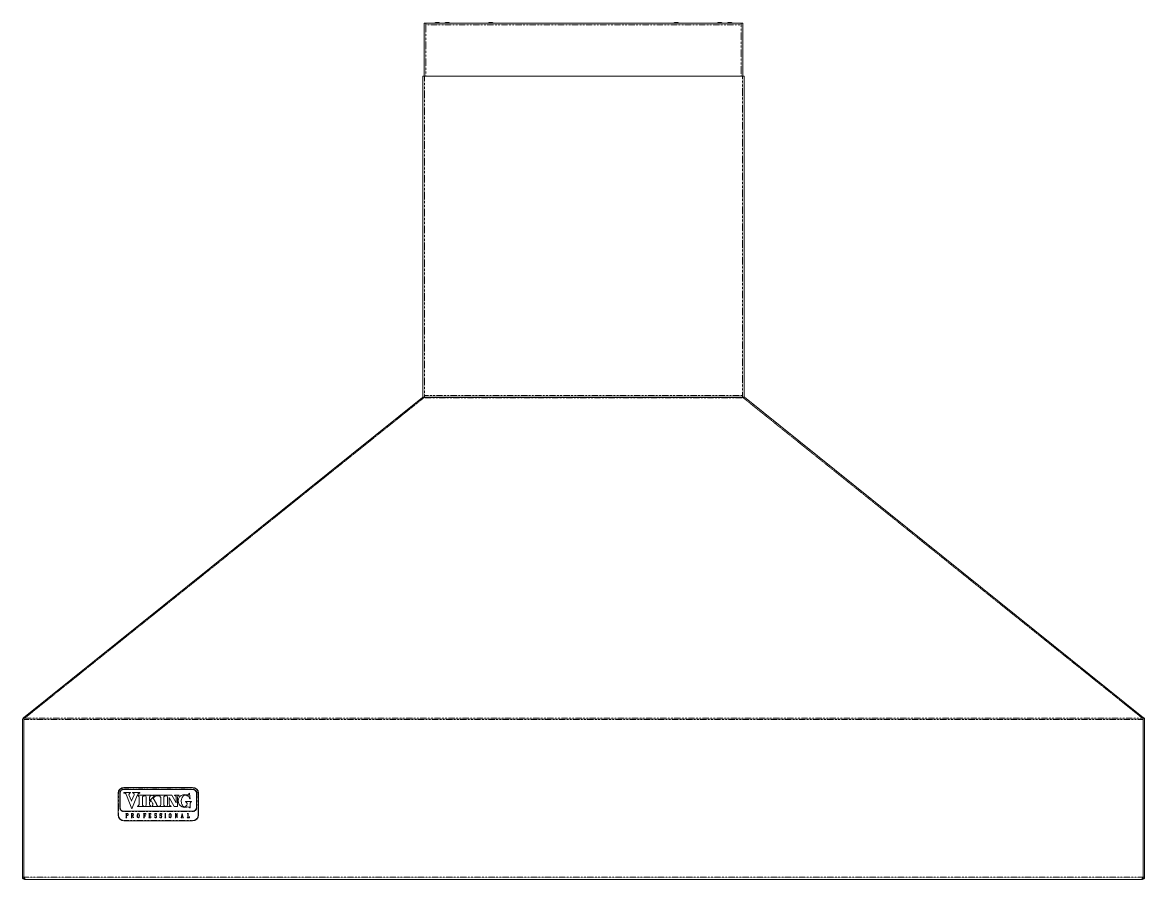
# Model space of a CAD drawing. Header units: millimetres. Extents: x 46989 to 543236, y 252623 to 526638.
# Drawn here: x 211654 to 241810, y 333233 to 356258 of the extents above; entities that cross this region are included whole.
import ezdxf

# ---------------------------------------------------------------- set-up
doc = ezdxf.new("R2010")
doc.units = ezdxf.units.MM
doc.linetypes.add('PHANTOM', pattern=[20, 10, -2, 2, -2, 2, -2])

msp = doc.modelspace()

# ---------------------------------------------------------------- linework, layer by layer
at = {"color": 7, "lineweight": 13, "ltscale": 0.001508}
msp.add_line((222491, 356236), (222448, 356236), dxfattribs=at)
at = {"color": 7, "lineweight": 13, "ltscale": 0.001507}
for p, q in [((222448, 356236), (222448, 356193)), ((222491, 356236), (222491, 356193)), ((230972, 356193), (230972, 356236)), ((230972, 356236), (231016, 356236)), ((231016, 356193), (231016, 356236)), ((222412, 354815), (222455, 354815)), ((231052, 354815), (231008, 354815)), ((222412, 346237), (222412, 346194)), ((222455, 346194), (222412, 346194)), ((222455, 346237), (222455, 346194)), ((231008, 346194), (231008, 346237)), ((231008, 346194), (231052, 346194)), ((231052, 346194), (231052, 346237))]:
    msp.add_line(p, q, dxfattribs=at)
at = {"color": 7, "lineweight": 13, "ltscale": 0.03937}
for p, q in [((222448, 356193), (222448, 354815)), ((230966, 356236), (222498, 356236)), ((231016, 354815), (231016, 356193)), ((222412, 354815), (222412, 346237)), ((222455, 354815), (231008, 354815)), ((231052, 346237), (231052, 354815)), ((231000, 346195), (222464, 346195)), ((222401, 346182), (211680, 337579)), ((231056, 346188), (241784, 337579)), ((211654, 337530), (211654, 333296)), ((211688, 337530), (211688, 333296)), ((211691, 333293), (211691, 337530)), ((241772, 337530), (241772, 333293)), ((241775, 333296), (241775, 337530)), ((241810, 333296), (241810, 337530)), ((216228, 335709), (214382, 335709)), ((214382, 335653), (216228, 335653)), ((214225, 335552), (214225, 334966)), ((216385, 334966), (216385, 335552)), ((216228, 335068), (214382, 335068)), ((214382, 334809), (216228, 334809)), ((211747, 333234), (241717, 333234)), ((212771, 333233), (240678, 333233))]:
    msp.add_line(p, q, dxfattribs=at)
at = {"color": 7, "lineweight": 13, "ltscale": 0.016968}
for p, q in [((222980, 356236), (222491, 356236)), ((230484, 356236), (230972, 356236))]:
    msp.add_line(p, q, dxfattribs=at)
at = {"color": 7, "lineweight": 13, "ltscale": 3.18993e-05}
msp.add_line((222491, 356236), (222491, 356235), dxfattribs=at)
at = {"color": 7, "lineweight": 13, "ltscale": 0.001476}
msp.add_line((222491, 356193), (222491, 356235), dxfattribs=at)
at = {"color": 7, "linetype": 'PHANTOM', "lineweight": 13, "ltscale": 0.03937}
for p, q in [((230972, 356193), (222491, 356193)), ((222491, 356193), (222491, 354815)), ((230972, 354815), (230972, 356193)), ((222455, 354815), (222455, 346237)), ((231008, 346237), (231008, 354815)), ((222455, 346237), (231008, 346237)), ((222445, 346178), (211726, 337577)), ((231019, 346178), (222445, 346178)), ((231019, 346178), (241738, 337577)), ((211691, 337530), (241772, 337530)), ((211726, 337572), (241738, 337572)), ((216228, 335698), (214382, 335698)), ((214382, 335664), (216228, 335664)), ((214236, 335552), (214236, 334966)), ((216373, 334966), (216373, 335552)), ((216228, 335057), (214382, 335057)), ((214382, 334821), (216228, 334821)), ((211691, 333293), (241772, 333293)), ((212771, 333234), (240678, 333234))]:
    msp.add_line(p, q, dxfattribs=at)
at = {"color": 7, "lineweight": 13, "ltscale": 0.001627}
for p, q in [((222711, 356236), (222757, 356236)), ((222980, 356236), (223027, 356236)), ((224150, 356236), (224197, 356236)), ((229134, 356236), (229181, 356236)), ((230304, 356236), (230351, 356236)), ((230573, 356236), (230620, 356236))]:
    msp.add_line(p, q, dxfattribs=at)
at = {"color": 7, "lineweight": 13, "ltscale": 0.004623}
for p, q in [((222757, 356236), (222891, 356236)), ((223027, 356236), (223160, 356236)), ((224197, 356236), (224330, 356236)), ((229181, 356236), (229314, 356236)), ((230351, 356236), (230484, 356236)), ((230620, 356236), (230753, 356236))]:
    msp.add_line(p, q, dxfattribs=at)
at = {"color": 7, "lineweight": 13, "ltscale": 0.000275019}
msp.add_line((223168, 356236), (223160, 356236), dxfattribs=at)
at = {"color": 7, "lineweight": 13, "ltscale": 0.000274989}
for p, q in [((230296, 356236), (230304, 356236)), ((214934, 334952), (214926, 334952)), ((214926, 334952), (214934, 334952)), ((216122, 334893), (216114, 334893))]:
    msp.add_line(p, q, dxfattribs=at)
at = {"color": 7, "lineweight": 13, "ltscale": 0.000180192}
msp.add_line((222438, 346189), (222438, 346194), dxfattribs=at)
at = {"color": 7, "lineweight": 13, "ltscale": 0.001501}
msp.add_line((222455, 346237), (222455, 346194), dxfattribs=at)
at = {"color": 7, "lineweight": 13, "ltscale": 9.27242e-05}
for p, q in [((222458, 346194), (222455, 346194)), ((231006, 346194), (231008, 346194))]:
    msp.add_line(p, q, dxfattribs=at)
at = {"color": 7, "lineweight": 13, "ltscale": 1.60097e-05}
msp.add_line((222458, 346194), (222458, 346194), dxfattribs=at)
at = {"color": 7, "lineweight": 13, "ltscale": 1.76017e-05}
msp.add_line((231005, 346194), (231006, 346194), dxfattribs=at)
at = {"color": 7, "lineweight": 13, "ltscale": 0.000180162}
msp.add_line((231026, 346189), (231026, 346194), dxfattribs=at)
at = {"color": 7, "lineweight": 13, "ltscale": 0.000298866}
msp.add_line((222407, 346188), (222401, 346182), dxfattribs=at)
msp.add_line((222407, 346188), (222401, 346182), dxfattribs=at)
at = {"color": 7, "lineweight": 13, "ltscale": 0.000397824}
for p, q in [((222453, 346185), (222445, 346178)), ((231010, 346185), (231019, 346178))]:
    msp.add_line(p, q, dxfattribs=at)
at = {"color": 7, "lineweight": 13, "ltscale": 0.000298877}
msp.add_line((231063, 346182), (231056, 346188), dxfattribs=at)
at = {"color": 7, "lineweight": 13, "ltscale": 0.000176231}
for p, q in [((211680, 337579), (211676, 337576)), ((241784, 337579), (241788, 337576))]:
    msp.add_line(p, q, dxfattribs=at)
at = {"color": 7, "lineweight": 13, "ltscale": 0.000860347}
for p, q in [((211676, 337576), (211691, 337557)), ((241772, 337557), (241788, 337576))]:
    msp.add_line(p, q, dxfattribs=at)
at = {"color": 7, "lineweight": 13, "ltscale": 0.000640755}
for p, q in [((211691, 337565), (211680, 337579)), ((241772, 337565), (241784, 337579))]:
    msp.add_line(p, q, dxfattribs=at)
at = {"color": 7, "lineweight": 13, "ltscale": 0.00145}
for p, q in [((211691, 337530), (211691, 337572)), ((241772, 337530), (241772, 337572))]:
    msp.add_line(p, q, dxfattribs=at)
at = {"color": 7, "lineweight": 13, "ltscale": 0.0012}
for p, q in [((211691, 337572), (211726, 337572)), ((241738, 337572), (241772, 337572)), ((211688, 333296), (211654, 333296)), ((241775, 333296), (241810, 333296))]:
    msp.add_line(p, q, dxfattribs=at)
at = {"color": 7, "lineweight": 13, "ltscale": 0.000175326}
for p, q in [((211726, 337577), (211726, 337572)), ((241738, 337577), (241738, 337572))]:
    msp.add_line(p, q, dxfattribs=at)
at = {"color": 7, "linetype": 'PHANTOM', "lineweight": 13, "ltscale": 0.000400003}
for p, q in [((214382, 335709), (214382, 335698)), ((216228, 335709), (216228, 335698)), ((214225, 335552), (214236, 335552)), ((214281, 335552), (214269, 335552)), ((214281, 335169), (214269, 335169)), ((214225, 334966), (214236, 334966)), ((214382, 334809), (214382, 334821)), ((216228, 334809), (216228, 334821))]:
    msp.add_line(p, q, dxfattribs=at)
at = {"color": 7, "linetype": 'PHANTOM', "lineweight": 13, "ltscale": 0.000399995}
for p, q in [((214382, 335653), (214382, 335664)), ((216228, 335653), (216228, 335664)), ((214382, 335068), (214382, 335057)), ((216228, 335068), (216228, 335057))]:
    msp.add_line(p, q, dxfattribs=at)
at = {"color": 7, "linetype": 'PHANTOM', "lineweight": 13, "ltscale": 0.0133}
for p, q in [((214269, 335169), (214269, 335552)), ((216340, 335552), (216340, 335169))]:
    msp.add_line(p, q, dxfattribs=at)
at = {"color": 7, "lineweight": 13, "ltscale": 0.0133}
for p, q in [((214281, 335169), (214281, 335552)), ((216329, 335552), (216329, 335169))]:
    msp.add_line(p, q, dxfattribs=at)
at = {"color": 7, "lineweight": 13, "ltscale": 0.005825}
msp.add_line((214551, 335570), (214384, 335570), dxfattribs=at)
at = {"color": 7, "lineweight": 13, "ltscale": 0.013706}
msp.add_line((214450, 335503), (214594, 335136), dxfattribs=at)
at = {"color": 7, "lineweight": 13, "ltscale": 0.006163}
msp.add_line((214581, 335344), (214516, 335509), dxfattribs=at)
at = {"color": 7, "lineweight": 13, "ltscale": 0.006083}
msp.add_line((214655, 335506), (214588, 335344), dxfattribs=at)
at = {"color": 7, "lineweight": 13, "ltscale": 0.013346}
msp.add_line((214594, 335136), (214741, 335491), dxfattribs=at)
at = {"color": 7, "lineweight": 13, "ltscale": 0.006375}
for p, q in [((214801, 335570), (214617, 335570)), ((214879, 335250), (214879, 335434)), ((214980, 335434), (214980, 335250)), ((215369, 335434), (215369, 335250)), ((215453, 335250), (215453, 335434)), ((215554, 335434), (215554, 335250)), ((215594, 335257), (215594, 335441))]:
    msp.add_line(p, q, dxfattribs=at)
at = {"color": 7, "lineweight": 13, "ltscale": 0.000676465}
msp.add_line((214745, 335501), (214753, 335519), dxfattribs=at)
at = {"color": 7, "lineweight": 13, "ltscale": 0.01295}
msp.add_line((215118, 335501), (214745, 335501), dxfattribs=at)
at = {"color": 7, "lineweight": 13, "ltscale": 0.005425}
for p, q in [((214794, 335442), (214794, 335286)), ((215784, 335450), (215784, 335294)), ((216196, 335331), (216040, 335331))]:
    msp.add_line(p, q, dxfattribs=at)
at = {"color": 7, "lineweight": 13, "ltscale": 0.005764}
msp.add_line((215186, 335465), (215069, 335347), dxfattribs=at)
at = {"color": 7, "lineweight": 13, "ltscale": 0.003575}
msp.add_line((215069, 335347), (215069, 335450), dxfattribs=at)
at = {"color": 7, "lineweight": 13, "ltscale": 0.002144}
for p, q in [((215069, 335315), (215113, 335359)), ((215171, 335418), (215214, 335462))]:
    msp.add_line(p, q, dxfattribs=at)
at = {"color": 7, "lineweight": 13, "ltscale": 0.002833}
msp.add_line((215113, 335359), (215153, 335288), dxfattribs=at)
at = {"color": 7, "lineweight": 13, "ltscale": 0.01795}
msp.add_line((215666, 335501), (215149, 335501), dxfattribs=at)
at = {"color": 7, "lineweight": 13, "ltscale": 0.005955}
msp.add_line((215256, 335269), (215171, 335418), dxfattribs=at)
at = {"color": 7, "lineweight": 13, "ltscale": 0.009824}
msp.add_line((215594, 335441), (215735, 335195), dxfattribs=at)
at = {"color": 7, "lineweight": 13, "ltscale": 0.008265}
msp.add_line((215784, 335294), (215666, 335501), dxfattribs=at)
at = {"color": 7, "lineweight": 13, "ltscale": 0.00385}
for p, q in [((215857, 335501), (215746, 335501)), ((215814, 334892), (215814, 335003))]:
    msp.add_line(p, q, dxfattribs=at)
at = {"color": 7, "lineweight": 13, "ltscale": 0.00875}
msp.add_line((215822, 335195), (215822, 335447), dxfattribs=at)
at = {"color": 7, "lineweight": 13, "ltscale": 0.004913}
msp.add_line((216165, 335404), (216143, 335544), dxfattribs=at)
at = {"color": 7, "linetype": 'PHANTOM', "lineweight": 13, "ltscale": 0.000399973}
for p, q in [((216329, 335552), (216340, 335552)), ((216385, 335552), (216373, 335552)), ((216329, 335169), (216340, 335169)), ((216385, 334966), (216373, 334966))]:
    msp.add_line(p, q, dxfattribs=at)
at = {"color": 7, "lineweight": 13, "ltscale": 0.0124}
msp.add_line((214753, 335195), (215110, 335195), dxfattribs=at)
at = {"color": 7, "lineweight": 13, "ltscale": 0.002425}
msp.add_line((215069, 335245), (215069, 335315), dxfattribs=at)
at = {"color": 7, "lineweight": 13, "ltscale": 0.0172}
msp.add_line((215144, 335195), (215640, 335195), dxfattribs=at)
at = {"color": 7, "lineweight": 13, "ltscale": 0.003025}
msp.add_line((215735, 335195), (215822, 335195), dxfattribs=at)
at = {"color": 7, "lineweight": 13, "ltscale": 0.004225}
msp.add_line((216165, 335168), (216165, 335289), dxfattribs=at)
at = {"color": 7, "lineweight": 13, "ltscale": 0.001575}
for p, q in [((214473, 335007), (214428, 335007)), ((214448, 334908), (214448, 334953)), ((214618, 335009), (214573, 335009)), ((214593, 334908), (214593, 334954))]:
    msp.add_line(p, q, dxfattribs=at)
at = {"color": 7, "lineweight": 13, "ltscale": 0.000373687}
msp.add_line((214428, 335007), (214437, 335002), dxfattribs=at)
at = {"color": 7, "lineweight": 13, "ltscale": 0.000239809}
msp.add_line((214437, 334896), (214431, 334892), dxfattribs=at)
at = {"color": 7, "lineweight": 13, "ltscale": 0.001025}
for p, q in [((214431, 334892), (214461, 334892)), ((214908, 334892), (214938, 334892)), ((215476, 334892), (215506, 334892)), ((215506, 335008), (215477, 335008)), ((216114, 335008), (216085, 335008))]:
    msp.add_line(p, q, dxfattribs=at)
at = {"color": 7, "lineweight": 13, "ltscale": 0.000394389}
msp.add_line((214437, 335002), (214441, 334991), dxfattribs=at)
at = {"color": 7, "lineweight": 13, "ltscale": 0.00043975}
msp.add_line((214441, 334908), (214437, 334896), dxfattribs=at)
at = {"color": 7, "lineweight": 13, "ltscale": 0.0029}
msp.add_line((214441, 334991), (214441, 334908), dxfattribs=at)
at = {"color": 7, "lineweight": 13, "ltscale": 0.000439757}
msp.add_line((214448, 334992), (214452, 335004), dxfattribs=at)
at = {"color": 7, "lineweight": 13, "ltscale": 0.001325}
msp.add_line((214448, 334954), (214448, 334992), dxfattribs=at)
at = {"color": 7, "lineweight": 13, "ltscale": 0.000899998}
msp.add_line((214474, 334954), (214448, 334954), dxfattribs=at)
at = {"color": 7, "lineweight": 13, "ltscale": 0.000975001}
for p, q in [((214448, 334953), (214476, 334953)), ((214966, 334979), (214966, 335007)), ((215106, 334978), (215106, 335006))]:
    msp.add_line(p, q, dxfattribs=at)
at = {"color": 7, "lineweight": 13, "ltscale": 0.000394398}
msp.add_line((214451, 334897), (214448, 334908), dxfattribs=at)
at = {"color": 7, "lineweight": 13, "ltscale": 0.00037366}
msp.add_line((214461, 334892), (214451, 334897), dxfattribs=at)
at = {"color": 7, "lineweight": 13, "ltscale": 0.000258764}
msp.add_line((214452, 335004), (214459, 335006), dxfattribs=at)
at = {"color": 7, "lineweight": 13, "ltscale": 0.000499996}
for p, q in [((214459, 335006), (214473, 335006)), ((214593, 334954), (214607, 334954))]:
    msp.add_line(p, q, dxfattribs=at)
at = {"color": 7, "lineweight": 13, "ltscale": 0.000538663}
msp.add_line((214487, 335000), (214473, 335007), dxfattribs=at)
at = {"color": 7, "lineweight": 13, "ltscale": 0.000427548}
msp.add_line((214473, 335006), (214483, 334999), dxfattribs=at)
at = {"color": 7, "lineweight": 13, "ltscale": 0.000328742}
msp.add_line((214482, 334959), (214474, 334954), dxfattribs=at)
at = {"color": 7, "lineweight": 13, "ltscale": 0.000454484}
msp.add_line((214476, 334953), (214487, 334960), dxfattribs=at)
at = {"color": 7, "lineweight": 13, "ltscale": 0.0004362}
msp.add_line((214485, 334971), (214482, 334959), dxfattribs=at)
at = {"color": 7, "lineweight": 13, "ltscale": 0.000271444}
msp.add_line((214483, 334999), (214485, 334992), dxfattribs=at)
at = {"color": 7, "lineweight": 13, "ltscale": 0.000725003}
msp.add_line((214485, 334992), (214485, 334971), dxfattribs=at)
at = {"color": 7, "lineweight": 13, "ltscale": 0.000159977}
msp.add_line((214489, 334996), (214487, 335000), dxfattribs=at)
at = {"color": 7, "lineweight": 13, "ltscale": 0.000118624}
msp.add_line((214487, 334960), (214489, 334963), dxfattribs=at)
at = {"color": 7, "lineweight": 13, "ltscale": 0.00037356}
msp.add_line((214493, 334986), (214489, 334996), dxfattribs=at)
at = {"color": 7, "lineweight": 13, "ltscale": 0.000436207}
msp.add_line((214489, 334963), (214493, 334975), dxfattribs=at)
at = {"color": 7, "lineweight": 13, "ltscale": 0.000375004}
msp.add_line((214493, 334975), (214493, 334986), dxfattribs=at)
at = {"color": 7, "lineweight": 13, "ltscale": 0.000357549}
msp.add_line((214573, 335009), (214582, 335004), dxfattribs=at)
at = {"color": 7, "lineweight": 13, "ltscale": 0.00028042}
for p, q in [((214583, 334895), (214575, 334892)), ((214596, 335004), (214604, 335007))]:
    msp.add_line(p, q, dxfattribs=at)
at = {"color": 7, "lineweight": 13, "ltscale": 0.001075}
msp.add_line((214575, 334892), (214606, 334892), dxfattribs=at)
at = {"color": 7, "lineweight": 13, "ltscale": 0.000440817}
for p, q in [((214582, 335004), (214586, 334992)), ((214597, 334896), (214593, 334908))]:
    msp.add_line(p, q, dxfattribs=at)
at = {"color": 7, "lineweight": 13, "ltscale": 0.00044827}
msp.add_line((214586, 334907), (214583, 334895), dxfattribs=at)
at = {"color": 7, "lineweight": 13, "ltscale": 0.00295}
msp.add_line((214586, 334992), (214586, 334907), dxfattribs=at)
at = {"color": 7, "lineweight": 13, "ltscale": 0.000474197}
msp.add_line((214593, 334991), (214596, 335004), dxfattribs=at)
at = {"color": 7, "lineweight": 13, "ltscale": 0.001275}
msp.add_line((214593, 334955), (214593, 334991), dxfattribs=at)
at = {"color": 7, "lineweight": 13, "ltscale": 0.000849987}
msp.add_line((214617, 334955), (214593, 334955), dxfattribs=at)
at = {"color": 7, "lineweight": 13, "ltscale": 0.000357553}
msp.add_line((214606, 334892), (214597, 334896), dxfattribs=at)
at = {"color": 7, "lineweight": 13, "ltscale": 0.000500026}
msp.add_line((214604, 335007), (214618, 335007), dxfattribs=at)
at = {"color": 7, "lineweight": 13, "ltscale": 0.000335281}
msp.add_line((214607, 334954), (214615, 334948), dxfattribs=at)
at = {"color": 7, "lineweight": 13, "ltscale": 0.000350021}
msp.add_line((214610, 334954), (214620, 334954), dxfattribs=at)
at = {"color": 7, "lineweight": 13, "ltscale": 0.000268841}
msp.add_line((214617, 334950), (214610, 334954), dxfattribs=at)
at = {"color": 7, "lineweight": 13, "ltscale": 0.002066}
msp.add_line((214635, 334892), (214615, 334948), dxfattribs=at)
at = {"color": 7, "lineweight": 13, "ltscale": 0.00037436}
msp.add_line((214627, 334958), (214617, 334955), dxfattribs=at)
at = {"color": 7, "lineweight": 13, "ltscale": 0.001754}
msp.add_line((214617, 334950), (214633, 334903), dxfattribs=at)
at = {"color": 7, "lineweight": 13, "ltscale": 0.000481872}
msp.add_line((214631, 335002), (214618, 335009), dxfattribs=at)
at = {"color": 7, "lineweight": 13, "ltscale": 0.000335257}
msp.add_line((214618, 335007), (214626, 335001), dxfattribs=at)
at = {"color": 7, "lineweight": 13, "ltscale": 0.000423922}
msp.add_line((214620, 334954), (214631, 334958), dxfattribs=at)
at = {"color": 7, "lineweight": 13, "ltscale": 0.000423925}
msp.add_line((214626, 335001), (214630, 334990), dxfattribs=at)
at = {"color": 7, "lineweight": 13, "ltscale": 0.000363929}
msp.add_line((214630, 334968), (214627, 334958), dxfattribs=at)
at = {"color": 7, "lineweight": 13, "ltscale": 0.000750001}
msp.add_line((214630, 334990), (214630, 334968), dxfattribs=at)
at = {"color": 7, "lineweight": 13, "ltscale": 0.000708588}
msp.add_line((214631, 335002), (214637, 334983), dxfattribs=at)
at = {"color": 7, "lineweight": 13, "ltscale": 0.000188027}
for p, q in [((214631, 334958), (214635, 334962)), ((214642, 334907), (214638, 334903))]:
    msp.add_line(p, q, dxfattribs=at)
at = {"color": 7, "lineweight": 13, "ltscale": 0.000174995}
for p, q in [((214638, 334903), (214633, 334903)), ((214642, 334902), (214642, 334907)), ((215967, 334903), (215967, 334898))]:
    msp.add_line(p, q, dxfattribs=at)
at = {"color": 7, "lineweight": 13, "ltscale": 0.000363928}
msp.add_line((214635, 334962), (214637, 334972), dxfattribs=at)
at = {"color": 7, "lineweight": 13, "ltscale": 0.000149975}
msp.add_line((214635, 334892), (214639, 334892), dxfattribs=at)
at = {"color": 7, "lineweight": 13, "ltscale": 0.000374997}
for p, q in [((214637, 334972), (214637, 334983)), ((215212, 334984), (215212, 334995)), ((215349, 334984), (215349, 334995))]:
    msp.add_line(p, q, dxfattribs=at)
at = {"color": 7, "lineweight": 13, "ltscale": 0.000363936}
msp.add_line((214639, 334892), (214642, 334902), dxfattribs=at)
at = {"color": 7, "lineweight": 13, "ltscale": 0.00070058}
for p, q in [((214741, 334975), (214737, 334956)), ((215601, 334962), (215604, 334982))]:
    msp.add_line(p, q, dxfattribs=at)
at = {"color": 7, "lineweight": 13, "ltscale": 0.000624995}
msp.add_line((214737, 334956), (214737, 334938), dxfattribs=at)
at = {"color": 7, "lineweight": 13, "ltscale": 0.000610281}
msp.add_line((214737, 334938), (214740, 334920), dxfattribs=at)
at = {"color": 7, "lineweight": 13, "ltscale": 0.00046795}
msp.add_line((214740, 334920), (214745, 334908), dxfattribs=at)
at = {"color": 7, "lineweight": 13, "ltscale": 0.000512089}
for p, q in [((214747, 334989), (214741, 334975)), ((214769, 334893), (214755, 334898)), ((214789, 334908), (214794, 334922)), ((215602, 334989), (215596, 334976)), ((215624, 334893), (215610, 334898)), ((215622, 335005), (215636, 334999)), ((215644, 334908), (215650, 334922))]:
    msp.add_line(p, q, dxfattribs=at)
at = {"color": 7, "lineweight": 13, "ltscale": 0.000700578}
for p, q in [((214745, 334962), (214749, 334982)), ((214790, 334935), (214786, 334915)), ((215645, 334936), (215642, 334916))]:
    msp.add_line(p, q, dxfattribs=at)
at = {"color": 7, "lineweight": 13, "ltscale": 0.000875}
for p, q in [((214745, 334937), (214745, 334962)), ((214790, 334960), (214790, 334935)), ((215601, 334937), (215601, 334962)), ((215645, 334961), (215645, 334936))]:
    msp.add_line(p, q, dxfattribs=at)
at = {"color": 7, "lineweight": 13, "ltscale": 0.000807018}
for p, q in [((214749, 334914), (214745, 334937)), ((214786, 334983), (214790, 334960)), ((215642, 334984), (215645, 334961))]:
    msp.add_line(p, q, dxfattribs=at)
at = {"color": 7, "lineweight": 13, "ltscale": 0.000354102}
for p, q in [((214745, 334908), (214751, 334899)), ((214790, 334989), (214785, 334998)), ((215600, 334908), (215606, 334899)), ((215646, 334990), (215640, 334998))]:
    msp.add_line(p, q, dxfattribs=at)
at = {"color": 7, "lineweight": 13, "ltscale": 0.000452103}
for p, q in [((214754, 335000), (214747, 334989)), ((215609, 335000), (215602, 334989))]:
    msp.add_line(p, q, dxfattribs=at)
at = {"color": 7, "lineweight": 13, "ltscale": 0.000701282}
msp.add_line((214749, 334982), (214757, 335000), dxfattribs=at)
at = {"color": 7, "lineweight": 13, "ltscale": 0.000573169}
for p, q in [((214755, 334898), (214749, 334914)), ((214780, 334999), (214786, 334983))]:
    msp.add_line(p, q, dxfattribs=at)
at = {"color": 7, "lineweight": 13, "ltscale": 0.000672583}
msp.add_line((214751, 334899), (214769, 334892), dxfattribs=at)
at = {"color": 7, "lineweight": 13, "ltscale": 0.000484177}
for p, q in [((214767, 335005), (214754, 335000)), ((214769, 334892), (214782, 334897)), ((215622, 335005), (215609, 335000))]:
    msp.add_line(p, q, dxfattribs=at)
at = {"color": 7, "lineweight": 13, "ltscale": 0.000379573}
for p, q in [((214757, 335000), (214767, 335004)), ((214779, 334897), (214769, 334893)), ((215612, 335001), (215622, 335005)), ((215634, 334897), (215624, 334893))]:
    msp.add_line(p, q, dxfattribs=at)
at = {"color": 7, "lineweight": 13, "ltscale": 0.000672581}
for p, q in [((214785, 334998), (214767, 335005)), ((215606, 334899), (215624, 334892)), ((215640, 334998), (215622, 335005))]:
    msp.add_line(p, q, dxfattribs=at)
at = {"color": 7, "lineweight": 13, "ltscale": 0.000512092}
msp.add_line((214767, 335004), (214780, 334999), dxfattribs=at)
at = {"color": 7, "lineweight": 13, "ltscale": 0.000701275}
for p, q in [((214786, 334915), (214779, 334897)), ((215642, 334916), (215634, 334897))]:
    msp.add_line(p, q, dxfattribs=at)
at = {"color": 7, "lineweight": 13, "ltscale": 0.000452109}
for p, q in [((214782, 334897), (214789, 334908)), ((215637, 334897), (215644, 334908))]:
    msp.add_line(p, q, dxfattribs=at)
at = {"color": 7, "lineweight": 13, "ltscale": 0.000467957}
for p, q in [((214795, 334977), (214790, 334989)), ((215651, 334977), (215646, 334990))]:
    msp.add_line(p, q, dxfattribs=at)
at = {"color": 7, "lineweight": 13, "ltscale": 0.000700573}
for p, q in [((214794, 334922), (214798, 334941)), ((215596, 334976), (215593, 334956)), ((215650, 334922), (215653, 334942))]:
    msp.add_line(p, q, dxfattribs=at)
at = {"color": 7, "lineweight": 13, "ltscale": 0.000610274}
for p, q in [((214798, 334959), (214795, 334977)), ((215653, 334960), (215651, 334977))]:
    msp.add_line(p, q, dxfattribs=at)
at = {"color": 7, "lineweight": 13, "ltscale": 0.000625002}
for p, q in [((214798, 334941), (214798, 334959)), ((215593, 334956), (215593, 334938)), ((215653, 334942), (215653, 334960))]:
    msp.add_line(p, q, dxfattribs=at)
at = {"color": 7, "lineweight": 13, "ltscale": 0.000341951}
msp.add_line((214907, 335007), (214915, 335002), dxfattribs=at)
at = {"color": 7, "lineweight": 13, "ltscale": 0.002075}
for p, q in [((214966, 335007), (214907, 335007)), ((215106, 335006), (215046, 335006)), ((215046, 334892), (215106, 334892))]:
    msp.add_line(p, q, dxfattribs=at)
at = {"color": 7, "lineweight": 13, "ltscale": 0.000275865}
for p, q in [((214915, 334896), (214908, 334892)), ((214929, 335003), (214936, 335006))]:
    msp.add_line(p, q, dxfattribs=at)
at = {"color": 7, "lineweight": 13, "ltscale": 0.000421617}
for p, q in [((214915, 335002), (214918, 334991)), ((214929, 334897), (214926, 334908))]:
    msp.add_line(p, q, dxfattribs=at)
at = {"color": 7, "lineweight": 13, "ltscale": 0.000434749}
msp.add_line((214918, 334908), (214915, 334896), dxfattribs=at)
at = {"color": 7, "lineweight": 13, "ltscale": 0.002875}
for p, q in [((214918, 334991), (214918, 334908)), ((215058, 334990), (215058, 334907)), ((215488, 334992), (215488, 334909)), ((215495, 334908), (215495, 334991)), ((216095, 334992), (216095, 334909)), ((216103, 334908), (216103, 334990))]:
    msp.add_line(p, q, dxfattribs=at)
at = {"color": 7, "lineweight": 13, "ltscale": 0.000408975}
msp.add_line((214926, 334991), (214929, 335003), dxfattribs=at)
at = {"color": 7, "lineweight": 13, "ltscale": 0.00135}
for p, q in [((214926, 334952), (214926, 334991)), ((215066, 334952), (215066, 334991))]:
    msp.add_line(p, q, dxfattribs=at)
at = {"color": 7, "lineweight": 13, "ltscale": 0.0015}
for p, q in [((214926, 334908), (214926, 334952)), ((214948, 334930), (214948, 334973)), ((215066, 334908), (215066, 334951)), ((215088, 334929), (215088, 334973))]:
    msp.add_line(p, q, dxfattribs=at)
at = {"color": 7, "lineweight": 13, "ltscale": 0.000341955}
msp.add_line((214938, 334892), (214929, 334897), dxfattribs=at)
at = {"color": 7, "lineweight": 13, "ltscale": 0.000413598}
msp.add_line((214945, 334958), (214934, 334952), dxfattribs=at)
at = {"color": 7, "lineweight": 13, "ltscale": 0.000377001}
msp.add_line((214934, 334952), (214944, 334948), dxfattribs=at)
at = {"color": 7, "lineweight": 13, "ltscale": 0.000374982}
for p, q in [((214936, 335006), (214947, 335006)), ((215088, 334893), (215077, 334893)), ((215228, 335008), (215239, 335008)), ((215241, 334894), (215230, 334894)), ((215378, 334894), (215367, 334894)), ((215368, 334892), (215379, 334892))]:
    msp.add_line(p, q, dxfattribs=at)
at = {"color": 7, "lineweight": 13, "ltscale": 0.000627202}
msp.add_line((214944, 334948), (214948, 334930), dxfattribs=at)
at = {"color": 7, "lineweight": 13, "ltscale": 0.000550086}
msp.add_line((214948, 334973), (214945, 334958), dxfattribs=at)
at = {"color": 7, "lineweight": 13, "ltscale": 0.000591964}
msp.add_line((214947, 335006), (214962, 334998), dxfattribs=at)
at = {"color": 7, "lineweight": 13, "ltscale": 0.000683115}
msp.add_line((214962, 334998), (214966, 334979), dxfattribs=at)
at = {"color": 7, "lineweight": 13, "ltscale": 0.000342898}
for p, q in [((215046, 335006), (215055, 335002)), ((215077, 334893), (215068, 334897))]:
    msp.add_line(p, q, dxfattribs=at)
at = {"color": 7, "lineweight": 13, "ltscale": 0.000348387}
msp.add_line((215055, 334897), (215046, 334892), dxfattribs=at)
at = {"color": 7, "lineweight": 13, "ltscale": 0.000408473}
msp.add_line((215055, 335002), (215058, 334990), dxfattribs=at)
at = {"color": 7, "lineweight": 13, "ltscale": 0.000383427}
msp.add_line((215058, 334907), (215055, 334897), dxfattribs=at)
at = {"color": 7, "lineweight": 13, "ltscale": 0.000370117}
msp.add_line((215066, 334991), (215068, 335001), dxfattribs=at)
at = {"color": 7, "lineweight": 13, "ltscale": 0.000249998}
for p, q in [((215073, 334952), (215066, 334952)), ((215066, 334951), (215073, 334951))]:
    msp.add_line(p, q, dxfattribs=at)
at = {"color": 7, "lineweight": 13, "ltscale": 0.000370205}
msp.add_line((215068, 334897), (215066, 334908), dxfattribs=at)
at = {"color": 7, "lineweight": 13, "ltscale": 0.000348357}
msp.add_line((215068, 335001), (215077, 335006), dxfattribs=at)
at = {"color": 7, "lineweight": 13, "ltscale": 0.000449036}
msp.add_line((215084, 334958), (215073, 334952), dxfattribs=at)
at = {"color": 7, "lineweight": 13, "ltscale": 0.000403987}
msp.add_line((215073, 334951), (215084, 334947), dxfattribs=at)
at = {"color": 7, "lineweight": 13, "ltscale": 0.000375012}
for p, q in [((215077, 335006), (215088, 335006)), ((215238, 335010), (215227, 335010)), ((215230, 334892), (215241, 334892)), ((215376, 335010), (215365, 335010)), ((215365, 335008), (215376, 335008))]:
    msp.add_line(p, q, dxfattribs=at)
at = {"color": 7, "lineweight": 13, "ltscale": 0.000532669}
msp.add_line((215088, 334973), (215084, 334958), dxfattribs=at)
at = {"color": 7, "lineweight": 13, "ltscale": 0.00061271}
msp.add_line((215084, 334947), (215088, 334929), dxfattribs=at)
at = {"color": 7, "lineweight": 13, "ltscale": 0.000516029}
msp.add_line((215088, 335006), (215101, 334998), dxfattribs=at)
at = {"color": 7, "lineweight": 13, "ltscale": 0.000602838}
msp.add_line((215103, 334901), (215088, 334893), dxfattribs=at)
at = {"color": 7, "lineweight": 13, "ltscale": 0.000722073}
msp.add_line((215101, 334998), (215106, 334978), dxfattribs=at)
at = {"color": 7, "lineweight": 13, "ltscale": 0.000844023}
msp.add_line((215106, 334925), (215103, 334901), dxfattribs=at)
at = {"color": 7, "lineweight": 13, "ltscale": 0.00115}
for p, q in [((215106, 334892), (215106, 334925)), ((215208, 334924), (215208, 334891)), ((215260, 334978), (215260, 335011)), ((215346, 334924), (215346, 334891)), ((215398, 334978), (215398, 335011)), ((216140, 334892), (216140, 334925))]:
    msp.add_line(p, q, dxfattribs=at)
at = {"color": 7, "lineweight": 13, "ltscale": 0.000418812}
msp.add_line((215215, 335003), (215208, 334993), dxfattribs=at)
at = {"color": 7, "lineweight": 13, "ltscale": 0.000574998}
for p, q in [((215208, 334993), (215208, 334976)), ((215260, 334914), (215260, 334931)), ((215346, 334993), (215346, 334976)), ((215398, 334914), (215398, 334931))]:
    msp.add_line(p, q, dxfattribs=at)
at = {"color": 7, "lineweight": 13, "ltscale": 0.000360639}
for p, q in [((215208, 334976), (215211, 334966)), ((215254, 334936), (215257, 334926)), ((215346, 334976), (215349, 334966)), ((215391, 334936), (215394, 334926))]:
    msp.add_line(p, q, dxfattribs=at)
at = {"color": 7, "lineweight": 13, "ltscale": 0.000540965}
msp.add_line((215213, 334909), (215208, 334924), dxfattribs=at)
at = {"color": 7, "lineweight": 13, "ltscale": 0.000594714}
for p, q in [((215208, 334891), (215213, 334907)), ((215398, 335011), (215393, 334994))]:
    msp.add_line(p, q, dxfattribs=at)
at = {"color": 7, "lineweight": 13, "ltscale": 0.000490025}
for p, q in [((215211, 334966), (215221, 334957)), ((215349, 334966), (215359, 334957))]:
    msp.add_line(p, q, dxfattribs=at)
at = {"color": 7, "lineweight": 13, "ltscale": 0.000155742}
msp.add_line((215212, 334995), (215214, 334999), dxfattribs=at)
at = {"color": 7, "lineweight": 13, "ltscale": 0.000360646}
for p, q in [((215215, 334974), (215212, 334984)), ((215352, 334974), (215349, 334984)), ((215398, 334931), (215395, 334941))]:
    msp.add_line(p, q, dxfattribs=at)
at = {"color": 7, "lineweight": 13, "ltscale": 0.000398832}
for p, q in [((215219, 334899), (215213, 334909)), ((215250, 335003), (215256, 334993)), ((215356, 334899), (215350, 334909))]:
    msp.add_line(p, q, dxfattribs=at)
at = {"color": 7, "lineweight": 13, "ltscale": 0.00042102}
for p, q in [((215213, 334907), (215219, 334897)), ((215256, 334994), (215249, 335005)), ((215350, 334907), (215357, 334897)), ((215393, 334994), (215387, 335005))]:
    msp.add_line(p, q, dxfattribs=at)
at = {"color": 7, "lineweight": 13, "ltscale": 0.000570073}
for p, q in [((215214, 334999), (215228, 335008)), ((215351, 334999), (215365, 335008))]:
    msp.add_line(p, q, dxfattribs=at)
at = {"color": 7, "lineweight": 13, "ltscale": 0.000487552}
for p, q in [((215227, 335010), (215215, 335003)), ((215365, 335010), (215353, 335003))]:
    msp.add_line(p, q, dxfattribs=at)
at = {"color": 7, "lineweight": 13, "ltscale": 0.000971811}
for p, q in [((215238, 334958), (215215, 334974)), ((215231, 334952), (215254, 334936)), ((215375, 334958), (215352, 334974))]:
    msp.add_line(p, q, dxfattribs=at)
at = {"color": 7, "lineweight": 13, "ltscale": 0.000430032}
for p, q in [((215230, 334894), (215219, 334899)), ((215219, 334897), (215230, 334892)), ((215249, 335005), (215238, 335010)), ((215239, 335008), (215250, 335003)), ((215367, 334894), (215356, 334899)), ((215357, 334897), (215368, 334892)), ((215387, 335005), (215376, 335010)), ((215376, 335008), (215387, 335003))]:
    msp.add_line(p, q, dxfattribs=at)
at = {"color": 7, "lineweight": 13, "ltscale": 0.000366302}
for p, q in [((215221, 334957), (215231, 334952)), ((215359, 334957), (215368, 334952))]:
    msp.add_line(p, q, dxfattribs=at)
at = {"color": 7, "lineweight": 13, "ltscale": 0.00012829}
for p, q in [((215241, 334957), (215238, 334958)), ((215378, 334957), (215375, 334958))]:
    msp.add_line(p, q, dxfattribs=at)
at = {"color": 7, "lineweight": 13, "ltscale": 0.0007892}
for p, q in [((215257, 334941), (215241, 334957)), ((215395, 334941), (215378, 334957))]:
    msp.add_line(p, q, dxfattribs=at)
at = {"color": 7, "lineweight": 13, "ltscale": 0.000360419}
for p, q in [((215250, 334899), (215241, 334894)), ((215387, 334899), (215378, 334894))]:
    msp.add_line(p, q, dxfattribs=at)
at = {"color": 7, "lineweight": 13, "ltscale": 0.000268755}
msp.add_line((215241, 334892), (215248, 334896), dxfattribs=at)
at = {"color": 7, "lineweight": 13, "ltscale": 0.000381112}
msp.add_line((215248, 334896), (215255, 334904), dxfattribs=at)
at = {"color": 7, "lineweight": 13, "ltscale": 0.000418824}
for p, q in [((215257, 334909), (215250, 334899)), ((215394, 334909), (215387, 334899))]:
    msp.add_line(p, q, dxfattribs=at)
at = {"color": 7, "lineweight": 13, "ltscale": 0.000398434}
for p, q in [((215255, 334904), (215260, 334914)), ((215393, 334904), (215398, 334914))]:
    msp.add_line(p, q, dxfattribs=at)
at = {"color": 7, "lineweight": 13, "ltscale": 0.000594721}
for p, q in [((215260, 335011), (215256, 334994)), ((215346, 334891), (215350, 334907))]:
    msp.add_line(p, q, dxfattribs=at)
at = {"color": 7, "lineweight": 13, "ltscale": 0.000540973}
for p, q in [((215256, 334993), (215260, 334978)), ((215350, 334909), (215346, 334924)), ((215393, 334993), (215398, 334978))]:
    msp.add_line(p, q, dxfattribs=at)
at = {"color": 7, "lineweight": 13, "ltscale": 0.000360654}
msp.add_line((215260, 334931), (215257, 334941), dxfattribs=at)
at = {"color": 7, "lineweight": 13, "ltscale": 0.000575006}
for p, q in [((215257, 334926), (215257, 334909)), ((215394, 334926), (215394, 334909))]:
    msp.add_line(p, q, dxfattribs=at)
at = {"color": 7, "lineweight": 13, "ltscale": 0.00041883}
msp.add_line((215353, 335003), (215346, 334993), dxfattribs=at)
at = {"color": 7, "lineweight": 13, "ltscale": 0.00015573}
msp.add_line((215349, 334995), (215351, 334999), dxfattribs=at)
at = {"color": 7, "lineweight": 13, "ltscale": 0.000971835}
msp.add_line((215368, 334952), (215391, 334936), dxfattribs=at)
at = {"color": 7, "lineweight": 13, "ltscale": 0.000268781}
msp.add_line((215379, 334892), (215385, 334896), dxfattribs=at)
at = {"color": 7, "lineweight": 13, "ltscale": 0.000381092}
msp.add_line((215385, 334896), (215393, 334904), dxfattribs=at)
at = {"color": 7, "lineweight": 13, "ltscale": 0.000398817}
msp.add_line((215387, 335003), (215393, 334993), dxfattribs=at)
at = {"color": 7, "lineweight": 13, "ltscale": 0.000333426}
for p, q in [((215485, 334896), (215476, 334892)), ((215498, 335003), (215506, 335008))]:
    msp.add_line(p, q, dxfattribs=at)
at = {"color": 7, "lineweight": 13, "ltscale": 0.000314607}
msp.add_line((215477, 335008), (215485, 335003), dxfattribs=at)
at = {"color": 7, "lineweight": 13, "ltscale": 0.000422175}
msp.add_line((215485, 335003), (215488, 334992), dxfattribs=at)
at = {"color": 7, "lineweight": 13, "ltscale": 0.000443878}
msp.add_line((215488, 334909), (215485, 334896), dxfattribs=at)
at = {"color": 7, "lineweight": 13, "ltscale": 0.000443863}
msp.add_line((215495, 334991), (215498, 335003), dxfattribs=at)
at = {"color": 7, "lineweight": 13, "ltscale": 0.000422168}
msp.add_line((215498, 334896), (215495, 334908), dxfattribs=at)
at = {"color": 7, "lineweight": 13, "ltscale": 0.000314637}
msp.add_line((215506, 334892), (215498, 334896), dxfattribs=at)
at = {"color": 7, "lineweight": 13, "ltscale": 0.000610277}
msp.add_line((215593, 334938), (215596, 334920), dxfattribs=at)
at = {"color": 7, "lineweight": 13, "ltscale": 0.000467961}
msp.add_line((215596, 334920), (215600, 334908), dxfattribs=at)
at = {"color": 7, "lineweight": 13, "ltscale": 0.000807011}
msp.add_line((215604, 334914), (215601, 334937), dxfattribs=at)
at = {"color": 7, "lineweight": 13, "ltscale": 0.000701287}
msp.add_line((215604, 334982), (215612, 335001), dxfattribs=at)
at = {"color": 7, "lineweight": 13, "ltscale": 0.000573176}
for p, q in [((215610, 334898), (215604, 334914)), ((215636, 334999), (215642, 334984))]:
    msp.add_line(p, q, dxfattribs=at)
at = {"color": 7, "lineweight": 13, "ltscale": 0.000484174}
msp.add_line((215624, 334892), (215637, 334897), dxfattribs=at)
at = {"color": 7, "lineweight": 13, "ltscale": 0.00062501}
msp.add_line((215776, 335008), (215758, 335008), dxfattribs=at)
at = {"color": 7, "lineweight": 13, "ltscale": 0.000196857}
for p, q in [((215758, 335008), (215764, 335006)), ((215779, 334892), (215774, 334894)), ((215803, 335008), (215808, 335006))]:
    msp.add_line(p, q, dxfattribs=at)
at = {"color": 7, "lineweight": 13, "ltscale": 0.000303499}
for p, q in [((215766, 334895), (215758, 334892)), ((215817, 335005), (215825, 335008))]:
    msp.add_line(p, q, dxfattribs=at)
at = {"color": 7, "lineweight": 13, "ltscale": 0.000749994}
for p, q in [((215758, 334892), (215779, 334892)), ((215825, 335008), (215803, 335008))]:
    msp.add_line(p, q, dxfattribs=at)
at = {"color": 7, "lineweight": 13, "ltscale": 0.000206702}
for p, q in [((215764, 335006), (215768, 335002)), ((215808, 335006), (215813, 335002))]:
    msp.add_line(p, q, dxfattribs=at)
at = {"color": 7, "lineweight": 13, "ltscale": 0.000116265}
msp.add_line((215768, 334897), (215766, 334895), dxfattribs=at)
at = {"color": 7, "lineweight": 13, "ltscale": 0.00365}
for p, q in [((215768, 335002), (215768, 334897)), ((215769, 334897), (215769, 335003))]:
    msp.add_line(p, q, dxfattribs=at)
at = {"color": 7, "lineweight": 13, "ltscale": 0.00415}
msp.add_line((215769, 335003), (215814, 334892), dxfattribs=at)
at = {"color": 7, "lineweight": 13, "ltscale": 0.000206678}
msp.add_line((215774, 334894), (215769, 334897), dxfattribs=at)
at = {"color": 7, "lineweight": 13, "ltscale": 0.003414}
msp.add_line((215813, 334917), (215776, 335008), dxfattribs=at)
at = {"color": 7, "lineweight": 13, "ltscale": 0.002975}
msp.add_line((215813, 335002), (215813, 334917), dxfattribs=at)
at = {"color": 7, "lineweight": 13, "ltscale": 0.000116241}
msp.add_line((215814, 335003), (215817, 335005), dxfattribs=at)
at = {"color": 7, "lineweight": 13, "ltscale": 5.53651e-05}
msp.add_line((215917, 334893), (215916, 334892), dxfattribs=at)
at = {"color": 7, "lineweight": 13, "ltscale": 0.000775014}
msp.add_line((215916, 334892), (215938, 334892), dxfattribs=at)
at = {"color": 7, "lineweight": 13, "ltscale": 0.000280814}
msp.add_line((215923, 334898), (215917, 334893), dxfattribs=at)
at = {"color": 7, "lineweight": 13, "ltscale": 0.003947}
msp.add_line((215949, 335009), (215923, 334898), dxfattribs=at)
at = {"color": 7, "lineweight": 13, "ltscale": 0.000882783}
msp.add_line((215924, 334900), (215930, 334924), dxfattribs=at)
at = {"color": 7, "lineweight": 13, "ltscale": 0.000305325}
msp.add_line((215931, 334894), (215924, 334900), dxfattribs=at)
at = {"color": 7, "lineweight": 13, "ltscale": 0.002422}
for p, q in [((215930, 334925), (215946, 334993)), ((215946, 334993), (215962, 334925))]:
    msp.add_line(p, q, dxfattribs=at)
at = {"color": 7, "lineweight": 13, "ltscale": 0.0011}
msp.add_line((215962, 334925), (215930, 334925), dxfattribs=at)
at = {"color": 7, "lineweight": 13, "ltscale": 0.001125}
msp.add_line((215930, 334924), (215962, 334924), dxfattribs=at)
at = {"color": 7, "lineweight": 13, "ltscale": 0.000272982}
msp.add_line((215938, 334892), (215931, 334894), dxfattribs=at)
at = {"color": 7, "lineweight": 13, "ltscale": 0.003755}
msp.add_line((215974, 334903), (215949, 335009), dxfattribs=at)
at = {"color": 7, "lineweight": 13, "ltscale": 0.000399941}
msp.add_line((215967, 334898), (215957, 334892), dxfattribs=at)
at = {"color": 7, "lineweight": 13, "ltscale": 0.000875007}
msp.add_line((215957, 334892), (215982, 334892), dxfattribs=at)
at = {"color": 7, "lineweight": 13, "ltscale": 0.000768536}
msp.add_line((215962, 334924), (215967, 334903), dxfattribs=at)
at = {"color": 7, "lineweight": 13, "ltscale": 0.000360387}
msp.add_line((215978, 334894), (215974, 334903), dxfattribs=at)
at = {"color": 7, "lineweight": 13, "ltscale": 0.00017936}
msp.add_line((215982, 334892), (215978, 334894), dxfattribs=at)
at = {"color": 7, "lineweight": 13, "ltscale": 0.000317325}
for p, q in [((216085, 335008), (216092, 335003)), ((216114, 334893), (216106, 334897))]:
    msp.add_line(p, q, dxfattribs=at)
at = {"color": 7, "lineweight": 13, "ltscale": 0.000301448}
msp.add_line((216092, 334896), (216085, 334892), dxfattribs=at)
at = {"color": 7, "lineweight": 13, "ltscale": 0.001925}
msp.add_line((216085, 334892), (216140, 334892), dxfattribs=at)
at = {"color": 7, "lineweight": 13, "ltscale": 0.000401015}
msp.add_line((216092, 335003), (216095, 334992), dxfattribs=at)
at = {"color": 7, "lineweight": 13, "ltscale": 0.000470366}
for p, q in [((216095, 334909), (216092, 334896)), ((216103, 334990), (216107, 335004))]:
    msp.add_line(p, q, dxfattribs=at)
at = {"color": 7, "lineweight": 13, "ltscale": 0.000375203}
msp.add_line((216106, 334897), (216103, 334908), dxfattribs=at)
at = {"color": 7, "lineweight": 13, "ltscale": 0.000301444}
msp.add_line((216107, 335004), (216114, 335008), dxfattribs=at)
at = {"color": 7, "lineweight": 13, "ltscale": 0.000481699}
msp.add_line((216134, 334899), (216122, 334893), dxfattribs=at)
at = {"color": 7, "lineweight": 13, "ltscale": 0.000239572}
msp.add_line((216137, 334905), (216134, 334899), dxfattribs=at)
at = {"color": 7, "lineweight": 13, "ltscale": 0.000689456}
msp.add_line((216140, 334925), (216137, 334905), dxfattribs=at)
at = {"color": 7, "lineweight": 13, "ltscale": 0.00010549}
msp.add_line((211688, 333296), (211691, 333296), dxfattribs=at)
at = {"color": 7, "lineweight": 13, "ltscale": 0.000783068}
for p, q in [((211713, 333260), (211713, 333237)), ((241751, 333260), (241751, 333237))]:
    msp.add_line(p, q, dxfattribs=at)
at = {"color": 7, "lineweight": 13, "ltscale": 0.000801627}
for p, q in [((211713, 333237), (211736, 333237)), ((241751, 333237), (241728, 333237))]:
    msp.add_line(p, q, dxfattribs=at)
at = {"color": 7, "lineweight": 13, "ltscale": 1.54503e-06}
for p, q in [((212433, 333234), (212433, 333234)), ((212706, 333234), (212706, 333234)), ((240758, 333234), (240758, 333234)), ((241031, 333234), (241031, 333234))]:
    msp.add_line(p, q, dxfattribs=at)
at = {"color": 7, "lineweight": 13, "ltscale": 3.29412e-05}
for p, q in [((212771, 333233), (212771, 333234)), ((240678, 333233), (240678, 333234))]:
    msp.add_line(p, q, dxfattribs=at)
at = {"color": 7, "lineweight": 13, "ltscale": 2.09959e-05}
for p, q in [((212771, 333234), (212771, 333234)), ((240678, 333234), (240678, 333234))]:
    msp.add_line(p, q, dxfattribs=at)
at = {"color": 7, "lineweight": 13, "ltscale": 0.00010543}
msp.add_line((241775, 333296), (241772, 333296), dxfattribs=at)
at = {"color": 7, "lineweight": 13, "ltscale": 0.03937}
for points in [[(222445, 346178), (222449, 346185), (222453, 346190), (222458, 346194), (222464, 346195)], [(231019, 346178), (231015, 346185), (231010, 346190), (231005, 346194), (231000, 346195)], [(222407, 346188), (222409, 346189), (222415, 346190), (222426, 346190), (222439, 346188), (222453, 346185)], [(231010, 346185), (231026, 346189), (231041, 346190), (231049, 346190), (231052, 346189), (231056, 346188)], [(211680, 337579), (211682, 337580), (211687, 337581), (211698, 337581), (211711, 337580), (211726, 337577)], [(241738, 337577), (241754, 337580), (241769, 337582), (241777, 337581), (241780, 337581), (241784, 337579)], [(214384, 335570), (214380, 335568), (214378, 335566), (214377, 335562), (214379, 335559), (214382, 335556), (214386, 335555), (214398, 335553), (214411, 335549), (214419, 335545), (214426, 335541), (214432, 335535), (214438, 335526), (214442, 335519), (214450, 335503)], [(214516, 335509), (214518, 335522), (214519, 335529), (214522, 335536), (214527, 335542), (214533, 335548), (214541, 335553), (214552, 335560), (214554, 335561), (214555, 335563), (214555, 335565), (214554, 335567), (214551, 335570)], [(214588, 335344), (214585, 335343), (214582, 335343), (214581, 335344)], [(214617, 335570), (214616, 335569), (214614, 335567), (214614, 335566), (214614, 335565), (214614, 335565), (214615, 335564), (214616, 335563), (214622, 335560), (214636, 335553), (214644, 335548), (214651, 335539), (214653, 335532), (214654, 335523), (214655, 335506)], [(214741, 335491), (214754, 335486), (214761, 335484), (214770, 335479), (214777, 335473), (214782, 335466), (214787, 335458), (214794, 335442)], [(214753, 335519), (214758, 335527), (214765, 335536), (214771, 335542), (214779, 335548), (214795, 335554), (214800, 335555), (214806, 335560), (214807, 335562), (214807, 335564), (214806, 335566), (214805, 335568), (214801, 335570)], [(215069, 335450), (215073, 335458), (215077, 335467), (215082, 335475), (215088, 335480), (215095, 335484), (215103, 335488), (215117, 335492), (215121, 335494), (215122, 335495), (215122, 335496), (215122, 335497), (215121, 335498), (215119, 335500), (215118, 335501)], [(215149, 335501), (215146, 335499), (215146, 335498), (215145, 335497), (215146, 335496), (215146, 335495), (215148, 335494), (215152, 335493), (215157, 335492), (215172, 335490), (215178, 335489), (215183, 335486), (215187, 335483), (215190, 335479), (215191, 335475), (215190, 335471), (215186, 335465)], [(215214, 335462), (215232, 335472), (215242, 335476), (215256, 335481), (215265, 335483), (215283, 335485), (215293, 335486), (215305, 335486), (215316, 335485), (215326, 335482), (215336, 335478), (215345, 335474), (215353, 335467), (215359, 335458), (215363, 335450), (215369, 335434)], [(215746, 335501), (215741, 335499), (215740, 335498), (215739, 335498), (215739, 335497), (215739, 335497), (215739, 335497), (215740, 335496), (215742, 335495), (215746, 335493), (215759, 335489), (215767, 335485), (215773, 335480), (215778, 335474), (215781, 335467), (215782, 335462), (215784, 335450)], [(215822, 335447), (215826, 335462), (215829, 335469), (215837, 335480), (215845, 335486), (215854, 335491), (215858, 335493), (215861, 335495), (215862, 335496), (215862, 335497), (215862, 335497), (215862, 335498), (215862, 335499), (215861, 335499), (215859, 335500), (215858, 335500), (215857, 335501)], [(215923, 335355), (215929, 335385), (215937, 335415), (215944, 335433), (215953, 335450), (215960, 335462), (215969, 335475), (215974, 335481), (215981, 335488), (215989, 335493), (215998, 335497), (216007, 335499), (216015, 335500), (216031, 335500), (216048, 335498)], [(215990, 335187), (215982, 335191), (215974, 335196), (215968, 335203), (215960, 335213), (215951, 335227), (215943, 335243), (215936, 335261), (215930, 335279), (215925, 335304), (215923, 335330), (215923, 335355)], [(216048, 335498), (216061, 335496), (216073, 335492), (216085, 335486), (216096, 335480), (216104, 335473), (216120, 335458), (216131, 335447), (216141, 335432), (216146, 335423)], [(216129, 335544), (216129, 335539), (216128, 335533), (216126, 335526), (216124, 335520), (216121, 335516), (216116, 335512), (216109, 335509), (216099, 335506), (216086, 335506), (216075, 335508), (216067, 335509)], [(216143, 335544), (216139, 335548), (216137, 335549), (216136, 335549), (216134, 335548), (216129, 335544)], [(216146, 335423), (216149, 335414), (216153, 335406), (216155, 335404), (216159, 335402), (216161, 335403), (216165, 335404)], [(214794, 335286), (214791, 335263), (214789, 335252), (214785, 335242), (214780, 335232), (214769, 335218), (214762, 335210), (214755, 335205), (214749, 335204), (214746, 335203), (214745, 335202), (214745, 335202), (214745, 335201), (214745, 335200), (214746, 335199), (214747, 335198), (214753, 335195)], [(215110, 335195), (215111, 335197), (215114, 335199), (215115, 335200), (215115, 335201), (215115, 335202), (215113, 335203), (215111, 335204), (215101, 335208), (215094, 335212), (215088, 335217), (215082, 335222), (215077, 335230), (215069, 335245)], [(215153, 335288), (215157, 335276), (215160, 335263), (215161, 335253), (215161, 335243), (215157, 335228), (215153, 335218), (215149, 335211), (215146, 335208), (215143, 335205), (215142, 335201), (215143, 335198), (215144, 335195)], [(215292, 335207), (215281, 335217), (215274, 335223), (215268, 335231), (215264, 335239), (215260, 335248), (215259, 335255), (215256, 335269)], [(215640, 335195), (215643, 335196), (215646, 335198), (215648, 335199), (215648, 335199), (215649, 335200), (215648, 335201), (215647, 335203), (215646, 335204), (215633, 335212), (215619, 335221), (215612, 335226), (215606, 335232), (215602, 335240), (215594, 335257)], [(216077, 335256), (216073, 335239), (216070, 335231), (216065, 335220), (216058, 335210), (216048, 335200), (216036, 335192), (216023, 335186), (216010, 335183), (215996, 335184), (215990, 335187)], [(216040, 335331), (216035, 335326), (216034, 335324), (216033, 335322), (216033, 335321), (216033, 335320), (216033, 335320), (216034, 335319), (216039, 335318), (216050, 335314), (216061, 335306), (216067, 335300), (216072, 335293), (216076, 335286), (216077, 335278), (216078, 335271), (216077, 335256)], [(216049, 335173), (216068, 335178), (216091, 335182), (216118, 335180), (216131, 335176), (216137, 335173), (216144, 335168), (216149, 335162), (216153, 335156)], [(216153, 335156), (216156, 335155), (216159, 335155), (216163, 335156), (216164, 335161), (216165, 335168)], [(216165, 335289), (216168, 335298), (216172, 335305), (216180, 335314), (216191, 335319), (216195, 335320), (216199, 335323), (216200, 335327), (216199, 335329), (216197, 335331), (216196, 335331)], [(211691, 333293), (211708, 333267), (211717, 333255), (211724, 333247), (211731, 333240), (211739, 333236), (211747, 333234)], [(241772, 333293), (241756, 333267), (241747, 333255), (241740, 333247), (241733, 333240), (241725, 333236), (241717, 333234)]]:
    msp.add_lwpolyline(points, dxfattribs=at)
for centre, radius, start, end in [((222498, 356212), 24.3, 90.1589, 105.8374), ((222801, 356060), 198, 90, 116.9915), ((222801, 356060), 198, 63.0085, 90), ((223070, 356060), 198, 90, 116.9915), ((223070, 356060), 198, 63.0085, 90), ((224240, 356060), 198, 90, 116.9915), ((224240, 356060), 198, 63.0085, 90), ((229224, 356060), 198, 90, 116.9915), ((229224, 356060), 198, 63.0085, 90), ((230394, 356060), 198, 90, 116.9915), ((230394, 356060), 198, 63.0085, 90), ((230663, 356060), 198, 90, 116.9915), ((230663, 356060), 198, 63.0085, 90), ((230966, 356212), 24.3, 74.1626, 89.8411), ((222438, 346136), 59, 102.5473, 115.6432), ((222458, 346214), 20, 262.2912, 269.9822), ((231006, 346214), 20, 270.0178, 277.7088), ((231026, 346136), 59, 64.3575, 77.4528), ((211713, 337530), 59, 128.7451, 180), ((211713, 337530), 24.5, 151.1548, 180), ((211717, 337530), 28.7, 180.8922, 206.7056), ((241751, 337530), 24.5, 0, 28.8454), ((241746, 337531), 29, 333.3873, 357.721), ((241751, 337530), 59, 0, 51.2549), ((214382, 335552), 157, 90, 180), ((214382, 335552), 101, 90, 180), ((216228, 335552), 157, 0, 90), ((216228, 335552), 101, 0, 90), ((214930, 335434), 50.4, 0, 180), ((215504, 335434), 50.4, 0, 180), ((216013, 335344), 174, 71.8811, 281.9239), ((214382, 335169), 101, 180, 270), ((214930, 335250), 50.4, 180, 0), ((215319, 335250), 50.4, 237.9965, 0), ((215504, 335250), 50.4, 180, 0), ((216228, 335169), 101, 270, 0), ((214382, 334966), 157, 180, 270), ((216228, 334966), 157, 270, 0), ((211713, 333296), 59, 180, 270), ((211713, 333296), 24.5, 180, 247.5097), ((211761, 333293), 59, 265.2527, 270), ((212363, 333270), 36.3, 269.4971, 276.0174), ((212433, 333278), 43.4, 267.5065, 270), ((212706, 333278), 43.4, 270, 272.4935), ((240758, 333278), 43.4, 267.5065, 270), ((241031, 333278), 43.4, 270, 272.4935), ((241100, 333270), 36.3, 263.9832, 270.5028), ((241703, 333293), 59, 270, 274.7472), ((241751, 333296), 59, 270, 0), ((241751, 333296), 24.5, 292.4903, 0)]:
    msp.add_arc(centre, radius, start, end, dxfattribs=at)
at = {"color": 7, "linetype": 'PHANTOM', "lineweight": 13, "ltscale": 0.03937}
for centre, radius, start, end in [((214382, 335552), 145, 90, 180), ((214382, 335552), 112, 90, 180), ((216228, 335552), 145, 0, 90), ((216228, 335552), 112, 0, 90), ((214382, 335169), 112, 180, 270), ((216228, 335169), 112, 270, 0), ((214382, 334966), 145, 180, 270), ((216228, 334966), 145, 270, 0)]:
    msp.add_arc(centre, radius, start, end, dxfattribs=at)

doc.saveas('drawing.dxf')
